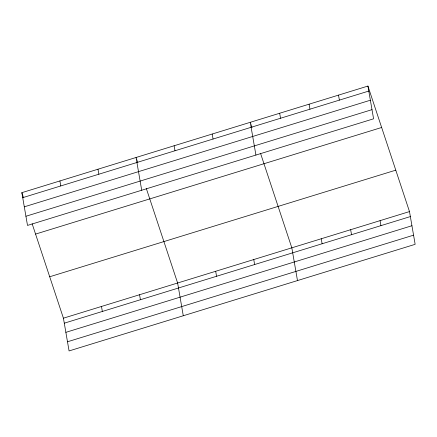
<?xml version="1.0" encoding="UTF-8"?>
<svg xmlns="http://www.w3.org/2000/svg" width="437" height="437" viewBox="0 0 437 437"><rect width="100%" height="100%" fill="white"/><g stroke="black" fill="none" stroke-linecap="round" stroke-linejoin="round"><path stroke-width="0.66" d="M367.927 86.062L373.58 118.815L27.509 225.421L21.85 192.668L367.927 86.062L409.491 211.579L415.15 244.332L69.073 350.938L63.42 318.185L32.136 223.733M22.713 197.666L368.79 91.06M24.297 206.827L370.368 100.22M25.925 216.26L372.002 109.654M35.566 234.09L381.643 127.484M49.698 276.763L395.775 170.162M63.42 318.185L409.491 211.579M64.283 323.183L410.354 216.577M65.861 332.344L411.938 225.738M67.495 341.778L413.566 235.172M251.974 127.489L250.259 122.311L255.918 155.059M260.545 153.376L291.829 247.828L297.482 280.576M137.77 162.668L136.054 157.489L141.714 190.242M146.34 188.555L177.624 283.007L183.278 315.754M21.85 192.668L23.565 197.846M380.075 220.641L380.938 225.639M338.511 95.124L339.374 100.122M350.66 229.704L351.523 234.702M309.09 104.186L309.953 109.184M321.244 238.766L322.107 243.764M279.675 113.249L280.538 118.247M253.76 259.551L254.624 264.549M212.191 134.033L213.054 139.032M215.692 271.279L216.555 276.277M174.123 145.761L174.986 150.76M139.556 294.735L140.419 299.727M97.986 169.217L98.849 174.21M101.488 306.457L102.351 311.455M59.918 180.94L60.781 185.938"/></g></svg>
